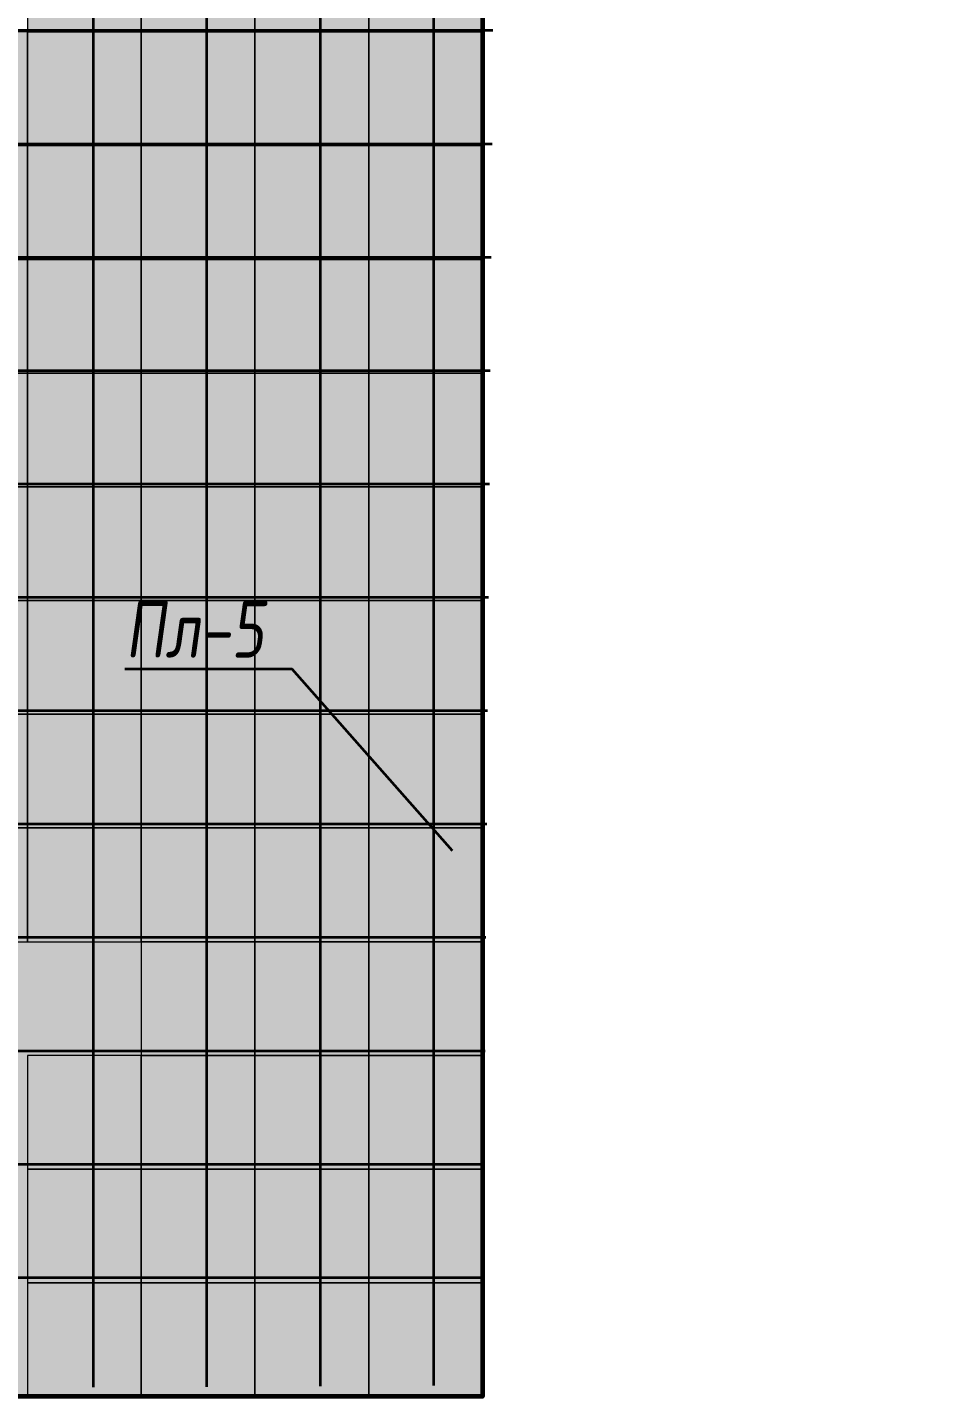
# Model space of a CAD drawing. Header units: millimetres. Extents: x -510890 to 418982, y -118257 to 141350.
# Drawn here: x 127387 to 131366, y -71186 to -65166 of the extents above; entities that cross this region are included whole.
import ezdxf
from ezdxf import colors
from ezdxf.entities.mleader import LeaderData, LeaderLine
from ezdxf.math import Vec2, Vec3

# ---------------------------------------------------------------- set-up
doc = ezdxf.new("R2010")
doc.units = ezdxf.units.MM
doc.layers.add('АР_Площадь контур', color=220, linetype='Continuous', lineweight=35, plot=False)
doc.styles.add('Архитект', font='isocpeur.ttf', dxfattribs={"width": 0.8, "oblique": 8})

msp = doc.modelspace()

# ---------------------------------------------------------------- hatches: boundary and pattern name
at = {"layer": 'АР_Площадь контур', "true_color": 0x000000, "transparency": 33554687}
h = msp.add_hatch(dxfattribs=at)
h.set_pattern_fill('ANSI37', color=18, scale=157, angle=45, style=0)
h.set_pattern_definition([(90, (6049.9, -126491.3), (-498.475, 0), []), (180, (6049.9, -126491.3), (-6e-14, -498.475), [])])
h.paths.add_polyline_path([(129387.4, -71135.7), (119737.4, -71185.6), (119737.4, -65435.6), (120087.4, -65435.6), (120087.4, -65037), (120661.7, -65036.3), (120661.7, -64735.6), (121791.7, -64735.6), (121791.7, -65035.6), (122667.4, -65035.6), (122667.6, -65034.9), (123562.6, -65034.9), (123587.4, -64622.7), (129437.4, -64660.7)])
at = {"layer": 'АР_Площадь контур', "lineweight": 5, "ltscale": 300, "true_color": 0x828487, "transparency": 33554687}
h = msp.add_hatch(color=252, dxfattribs=at)
h.dxf.hatch_style = 1
h.paths.add_polyline_path([(128387.4, -64685.6), (127387.4, -64685.6), (127387.4, -65185.6), (128387.4, -65185.6)])
at = {"layer": 'АР_Площадь контур', "lineweight": 5, "ltscale": 300, "true_color": 0xb8b9bc, "transparency": 33554687}
h = msp.add_hatch(color=9, dxfattribs=at)
h.dxf.hatch_style = 1
h.paths.add_polyline_path([(128887.4, -64685.6), (128387.4, -64685.6), (128387.4, -65185.6), (128887.4, -65185.6)])
at = {"layer": 'АР_Площадь контур', "lineweight": 5, "ltscale": 300, "transparency": 33554687}
h = msp.add_hatch(color=252, dxfattribs=at)
h.dxf.hatch_style = 1
h.paths.add_polyline_path([(129387.4, -64685.6), (128887.4, -64685.6), (128887.4, -65185.6), (129387.4, -65185.6)])
h = msp.add_hatch(color=252, dxfattribs=at)
h.dxf.hatch_style = 1
h.paths.add_polyline_path([(127387.4, -65185.6), (126887.4, -65185.6), (126887.4, -65254.8), (127387.4, -65254.8)])
h = msp.add_hatch(color=252, dxfattribs=at)
h.dxf.hatch_style = 1
h.paths.add_polyline_path([(127887.4, -65185.6), (127387.4, -65185.6), (127387.4, -65254.8), (127887.4, -65254.8)])
at = {"layer": 'АР_Площадь контур', "lineweight": 5, "ltscale": 300, "true_color": 0x828487, "transparency": 33554687}
h = msp.add_hatch(color=252, dxfattribs=at)
h.dxf.hatch_style = 1
h.paths.add_polyline_path([(128387.3, -65185.6), (127887.3, -65185.6), (127887.3, -65254.8), (128387.3, -65254.8)])
at = {"layer": 'АР_Площадь контур', "lineweight": 5, "ltscale": 300, "true_color": 0xb8b9bc, "transparency": 33554687}
h = msp.add_hatch(color=9, dxfattribs=at)
h.dxf.hatch_style = 1
h.paths.add_polyline_path([(128887.4, -65185.6), (128387.4, -65185.6), (128387.4, -65685.6), (128887.4, -65685.6)])
h = msp.add_hatch(color=9, dxfattribs=at)
h.dxf.hatch_style = 1
h.paths.add_polyline_path([(129387.4, -65185.6), (128887.4, -65185.6), (128887.4, -65685.6), (129387.4, -65685.6)])
at = {"layer": 'АР_Площадь контур', "lineweight": 5, "ltscale": 300, "transparency": 33554687}
h = msp.add_hatch(color=252, dxfattribs=at)
h.dxf.hatch_style = 1
h.paths.add_polyline_path([(127387.4, -65254.8), (126887.4, -65254.8), (126887.4, -65685.6), (127387.4, -65685.6)])
h = msp.add_hatch(color=252, dxfattribs=at)
h.dxf.hatch_style = 1
h.paths.add_polyline_path([(127887.4, -65254.8), (127387.4, -65254.8), (127387.4, -65685.6), (127887.4, -65685.6)])
at = {"layer": 'АР_Площадь контур', "lineweight": 5, "ltscale": 300, "true_color": 0x828487, "transparency": 33554687}
h = msp.add_hatch(color=252, dxfattribs=at)
h.dxf.hatch_style = 1
h.paths.add_polyline_path([(128387.3, -65254.8), (127887.3, -65254.8), (127887.3, -65685.6), (128387.3, -65685.6)])
at = {"layer": 'АР_Площадь контур', "lineweight": 5, "ltscale": 300, "true_color": 0xb8b9bc, "transparency": 33554687}
h = msp.add_hatch(color=9, dxfattribs=at)
h.dxf.hatch_style = 1
h.paths.add_polyline_path([(127387.4, -65685.6), (126887.4, -65685.6), (126887.4, -66685.6), (127387.4, -66685.6)])
at = {"layer": 'АР_Площадь контур', "lineweight": 5, "ltscale": 300, "transparency": 33554687}
h = msp.add_hatch(color=252, dxfattribs=at)
h.dxf.hatch_style = 1
h.paths.add_polyline_path([(127887.4, -65685.6), (127387.4, -65685.6), (127387.4, -66185.6), (127887.4, -66185.6)])
at = {"layer": 'АР_Площадь контур', "lineweight": 5, "ltscale": 300, "true_color": 0x828487, "transparency": 33554687}
h = msp.add_hatch(color=252, dxfattribs=at)
h.dxf.hatch_style = 1
h.paths.add_polyline_path([(128387.3, -65685.6), (127887.3, -65685.6), (127887.3, -66185.6), (128387.3, -66185.6)])
h = msp.add_hatch(color=252, dxfattribs=at)
h.dxf.hatch_style = 1
h.paths.add_polyline_path([(128887.3, -65685.6), (128387.3, -65685.6), (128387.3, -66185.6), (128887.3, -66185.6)])
h = msp.add_hatch(color=252, dxfattribs=at)
h.dxf.hatch_style = 1
h.paths.add_polyline_path([(129387.3, -65685.6), (128887.3, -65685.6), (128887.3, -66185.6), (129387.3, -66185.6)])
at = {"layer": 'АР_Площадь контур', "lineweight": 5, "ltscale": 300, "transparency": 33554687}
h = msp.add_hatch(color=252, dxfattribs=at)
h.dxf.hatch_style = 1
h.paths.add_polyline_path([(127887.4, -66185.6), (127387.4, -66185.6), (127387.4, -66685.6), (127887.4, -66685.6)])
h = msp.add_hatch(color=252, dxfattribs=at)
h.dxf.hatch_style = 1
h.paths.add_polyline_path([(128387.4, -66185.6), (127887.4, -66185.6), (127887.4, -66685.6), (128387.4, -66685.6)])
h = msp.add_hatch(color=252, dxfattribs=at)
h.dxf.hatch_style = 1
h.paths.add_polyline_path([(128887.4, -66185.6), (128387.4, -66185.6), (128387.4, -66685.6), (128887.4, -66685.6)])
at = {"layer": 'АР_Площадь контур', "lineweight": 5, "ltscale": 300, "true_color": 0x828487, "transparency": 33554687}
h = msp.add_hatch(color=252, dxfattribs=at)
h.dxf.hatch_style = 1
h.paths.add_polyline_path([(129387.3, -66185.6), (128887.3, -66185.6), (128887.3, -66685.6), (129387.3, -66685.6)])
at = {"layer": 'АР_Площадь контур', "lineweight": 5, "ltscale": 300, "true_color": 0xb8b9bc, "transparency": 33554687}
h = msp.add_hatch(color=9, dxfattribs=at)
h.dxf.hatch_style = 1
h.paths.add_polyline_path([(127387.4, -66685.6), (126887.4, -66685.6), (126887.4, -67185.6), (127387.4, -67185.6)])
h = msp.add_hatch(color=9, dxfattribs=at)
h.dxf.hatch_style = 1
h.paths.add_polyline_path([(127887.4, -66685.6), (127387.4, -66685.6), (127387.4, -67185.6), (127887.4, -67185.6)])
h = msp.add_hatch(color=9, dxfattribs=at)
h.dxf.hatch_style = 1
h.paths.add_polyline_path([(128387.4, -66685.6), (127887.4, -66685.6), (127887.4, -67685.6), (128387.4, -67685.6)])
at = {"layer": 'АР_Площадь контур', "lineweight": 5, "ltscale": 300, "transparency": 33554687}
h = msp.add_hatch(color=252, dxfattribs=at)
h.dxf.hatch_style = 1
h.paths.add_polyline_path([(128887.4, -66685.6), (128387.4, -66685.6), (128387.4, -67185.6), (128887.4, -67185.6)])
at = {"layer": 'АР_Площадь контур', "lineweight": 5, "ltscale": 300, "true_color": 0x828487, "transparency": 33554687}
h = msp.add_hatch(color=252, dxfattribs=at)
h.dxf.hatch_style = 1
h.paths.add_polyline_path([(129387.3, -66685.6), (128887.3, -66685.6), (128887.3, -67185.6), (129387.3, -67185.6)])
at = {"layer": 'АР_Площадь контур', "lineweight": 5, "ltscale": 300, "true_color": 0xb8b9bc, "transparency": 33554687}
h = msp.add_hatch(color=9, dxfattribs=at)
h.dxf.hatch_style = 1
h.paths.add_polyline_path([(128887.4, -70685.6), (128387.4, -70685.6), (128387.4, -71185.6), (128887.4, -71185.6)])
h.paths.add_polyline_path([(128887.4, -70185.6), (128387.4, -70185.6), (128387.4, -70685.6), (128887.4, -70685.6)])
h.paths.add_polyline_path([(128387.4, -70185.6), (127887.4, -70185.6), (127887.4, -70685.6), (128387.4, -70685.6)])
h.paths.add_polyline_path([(127887.4, -70185.6), (127387.4, -70185.6), (127387.4, -70685.6), (127887.4, -70685.6)])
h.paths.add_polyline_path([(127887.4, -69685.6), (127387.4, -69685.6), (127387.4, -70185.6), (127887.4, -70185.6)])
h.paths.add_polyline_path([(127887.4, -69185.6), (127387.4, -69185.6), (127387.4, -69685.6), (127887.4, -69685.6)])
h.paths.add_polyline_path([(127387.4, -69185.6), (126887.4, -69185.6), (126887.4, -69685.6), (127387.4, -69685.6)])
h.paths.add_polyline_path([(126887.4, -69185.6), (126387.4, -69185.6), (126387.4, -69685.6), (126887.4, -69685.6)])
h.paths.add_polyline_path([(126887.4, -68685.6), (126387.4, -68685.6), (126387.4, -69185.6), (126887.4, -69185.6)])
h.paths.add_polyline_path([(126887.4, -68185.6), (126387.4, -68185.6), (126387.4, -68685.6), (126887.4, -68685.6)])
h.paths.add_polyline_path([(126387.4, -68185.6), (125887.4, -68185.6), (125887.4, -68685.6), (126387.4, -68685.6)])
h.paths.add_polyline_path([(125887.4, -68185.6), (125387.4, -68185.6), (125387.4, -68685.6), (125887.4, -68685.6)])
h.paths.add_polyline_path([(125887.4, -67685.6), (125387.4, -67685.6), (125387.4, -68185.6), (125887.4, -68185.6)])
h.paths.add_polyline_path([(125887.4, -67185.6), (125387.4, -67185.6), (125387.4, -67685.6), (125887.4, -67685.6)])
at = {"layer": 'АР_Площадь контур', "lineweight": 5, "ltscale": 300, "true_color": 0x828487, "transparency": 33554687}
h = msp.add_hatch(color=252, dxfattribs=at)
h.dxf.hatch_style = 1
h.paths.add_polyline_path([(127387.4, -67185.6), (126887.4, -67185.6), (126887.4, -67685.6), (127387.4, -67685.6)])
h = msp.add_hatch(color=252, dxfattribs=at)
h.dxf.hatch_style = 1
h.paths.add_polyline_path([(127887.4, -67185.6), (127387.4, -67185.6), (127387.4, -67685.6), (127887.4, -67685.6)])
at = {"layer": 'АР_Площадь контур', "lineweight": 5, "ltscale": 300, "transparency": 33554687}
h = msp.add_hatch(color=252, dxfattribs=at)
h.dxf.hatch_style = 1
h.paths.add_polyline_path([(128887.4, -67185.6), (128387.4, -67185.6), (128387.4, -67685.6), (128887.4, -67685.6)])
h = msp.add_hatch(color=252, dxfattribs=at)
h.dxf.hatch_style = 1
h.paths.add_polyline_path([(129387.4, -67185.6), (128887.4, -67185.6), (128887.4, -67685.6), (129387.4, -67685.6)])
h = msp.add_hatch(color=252, dxfattribs=at)
h.dxf.hatch_style = 1
h.paths.add_polyline_path([(127387.4, -67685.6), (126887.4, -67685.6), (126887.4, -68685.6), (127387.4, -68685.6)])
at = {"layer": 'АР_Площадь контур', "lineweight": 5, "ltscale": 300, "true_color": 0x828487, "transparency": 33554687}
h = msp.add_hatch(color=252, dxfattribs=at)
h.dxf.hatch_style = 1
h.paths.add_polyline_path([(127887.4, -67685.6), (127387.4, -67685.6), (127387.4, -68185.6), (127887.4, -68185.6)])
at = {"layer": 'АР_Площадь контур', "lineweight": 5, "ltscale": 300, "true_color": 0xb8b9bc, "transparency": 33554687}
h = msp.add_hatch(color=9, dxfattribs=at)
h.dxf.hatch_style = 1
h.paths.add_polyline_path([(128387.4, -67685.6), (127887.4, -67685.6), (127887.4, -68185.6), (128387.4, -68185.6)])
h = msp.add_hatch(color=9, dxfattribs=at)
h.dxf.hatch_style = 1
h.paths.add_polyline_path([(128887.4, -67685.6), (128387.4, -67685.6), (128387.4, -68185.6), (128887.4, -68185.6)])
h = msp.add_hatch(color=9, dxfattribs=at)
h.dxf.hatch_style = 1
h.paths.add_polyline_path([(129387.4, -67685.6), (128887.4, -67685.6), (128887.4, -68685.6), (129387.4, -68685.6)])
at = {"layer": 'АР_Площадь контур', "lineweight": 5, "ltscale": 300, "true_color": 0x828487, "transparency": 33554687}
h = msp.add_hatch(color=252, dxfattribs=at)
h.dxf.hatch_style = 1
h.paths.add_polyline_path([(127887.4, -68185.6), (127387.4, -68185.6), (127387.4, -68685.6), (127887.4, -68685.6)])
h = msp.add_hatch(color=252, dxfattribs=at)
h.dxf.hatch_style = 1
h.paths.add_polyline_path([(128387.4, -68185.6), (127887.4, -68185.6), (127887.4, -68685.6), (128387.4, -68685.6)])
h = msp.add_hatch(color=252, dxfattribs=at)
h.dxf.hatch_style = 1
h.paths.add_polyline_path([(128887.4, -68185.6), (128387.4, -68185.6), (128387.4, -68685.6), (128887.4, -68685.6)])
h = msp.add_hatch(color=252, dxfattribs=at)
h.dxf.hatch_style = 1
h.paths.add_polyline_path([(125887.4, -69185.6), (125387.4, -69185.6)])
h.paths.add_polyline_path([(126387.4, -68685.6), (125887.4, -68685.6), (125887.4, -69685.6), (126387.4, -69685.6)])
h.paths.add_polyline_path([(126387.4, -69685.6), (125887.4, -69685.6), (125887.4, -70185.6), (126387.4, -70185.6)])
h.paths.add_polyline_path([(127387.4, -69685.6), (126387.4, -69685.6), (126387.4, -70185.6), (127387.4, -70185.6)])
h.paths.add_polyline_path([(125887.4, -68685.6), (125387.4, -68685.6), (125387.4, -69185.6), (125887.4, -69185.6)])
h.paths.add_polyline_path([(126887.4, -70185.6), (126887.4, -70685.6)], flags=17)
h.paths.add_polyline_path([(127387.4, -70238.1), (127387.4, -70185.6), (127051.3, -70185.6), (126887.4, -70185.6), (126887.4, -70685.6), (127387.4, -70685.6)])
h.paths.add_polyline_path([(127387.4, -70685.6), (126887.4, -70685.6), (126887.4, -71185.6), (127387.4, -71185.6)])
h.paths.add_polyline_path([(128387.4, -70685.6), (127387.4, -70685.6), (127387.4, -71185.6), (128387.4, -71185.6)])
at = {"layer": 'АР_Площадь контур', "lineweight": 5, "ltscale": 300, "transparency": 33554687}
h = msp.add_hatch(color=252, dxfattribs=at)
h.dxf.hatch_style = 1
h.paths.add_polyline_path([(127387.4, -68685.6), (126887.4, -68685.6), (126887.4, -69185.6), (127387.4, -69185.6)])
h = msp.add_hatch(color=252, dxfattribs=at)
h.dxf.hatch_style = 1
h.paths.add_polyline_path([(127887.4, -68685.6), (127387.4, -68685.6), (127387.4, -69185.6), (127887.4, -69185.6)])
h = msp.add_hatch(color=252, dxfattribs=at)
h.dxf.hatch_style = 1
h.paths.add_polyline_path([(128387.4, -68685.6), (127887.4, -68685.6), (127887.4, -69685.6), (128387.4, -69685.6)])
at = {"layer": 'АР_Площадь контур', "lineweight": 5, "ltscale": 300, "true_color": 0x828487, "transparency": 33554687}
h = msp.add_hatch(color=252, dxfattribs=at)
h.dxf.hatch_style = 1
h.paths.add_polyline_path([(128887.4, -68685.6), (128387.4, -68685.6), (128387.4, -69185.6), (128887.4, -69185.6)])
at = {"layer": 'АР_Площадь контур', "lineweight": 5, "ltscale": 300, "true_color": 0xb8b9bc, "transparency": 33554687}
h = msp.add_hatch(color=9, dxfattribs=at)
h.dxf.hatch_style = 1
h.paths.add_polyline_path([(129387.4, -68685.6), (128887.4, -68685.6), (128887.4, -69185.6), (129387.4, -69185.6)])
at = {"layer": 'АР_Площадь контур', "lineweight": 5, "ltscale": 300, "true_color": 0x828487, "transparency": 33554687}
h = msp.add_hatch(color=252, dxfattribs=at)
h.dxf.hatch_style = 1
h.paths.add_polyline_path([(128887.4, -69185.6), (128387.4, -69185.6), (128387.4, -69685.6), (128887.4, -69685.6)])
h = msp.add_hatch(color=252, dxfattribs=at)
h.dxf.hatch_style = 1
h.paths.add_polyline_path([(129387.4, -69185.6), (128887.4, -69185.6), (128887.4, -69685.6), (129387.4, -69685.6)])
at = {"layer": 'АР_Площадь контур', "lineweight": 5, "ltscale": 300, "transparency": 33554687}
h = msp.add_hatch(color=252, dxfattribs=at)
h.dxf.hatch_style = 1
h.paths.add_polyline_path([(128387.4, -69685.6), (127887.4, -69685.6), (127887.4, -70185.6), (128387.4, -70185.6)])
h = msp.add_hatch(color=252, dxfattribs=at)
h.dxf.hatch_style = 1
h.paths.add_polyline_path([(128887.4, -69685.6), (128387.4, -69685.6), (128387.4, -70185.6), (128887.4, -70185.6)])
h = msp.add_hatch(color=252, dxfattribs=at)
h.dxf.hatch_style = 1
h.paths.add_polyline_path([(129387.4, -69685.6), (128887.4, -69685.6), (128887.4, -70685.6), (129387.4, -70685.6)])
h = msp.add_hatch(color=252, dxfattribs=at)
h.dxf.hatch_style = 1
h.paths.add_polyline_path([(129387.4, -70685.6), (128887.4, -70685.6), (128887.4, -71185.6), (129387.4, -71185.6)])

# ---------------------------------------------------------------- linework, layer by layer
at = {"layer": 'АР_Площадь контур', "lineweight": 60}
msp.add_lwpolyline([(121933, -65033), (123587.4, -65035.6), (123587.4, -64622.7), (129387.4, -64622.7), (129387.4, -71185.6), (119737.4, -71185.7), (119737.4, -66285.4)], dxfattribs=at)
at = {"layer": 'АР_Площадь контур', "lineweight": 5, "ltscale": 300}
msp.add_lwpolyline([(129387.4, -71185.6), (119737.4, -71185.6), (119737.4, -65035.6), (120433, -65035.6), (120433, -64735.6), (121933, -64735.6), (121933, -65035.6), (121997.4, -65035.6), (121997.4, -65035.6), (123587.4, -65035.6), (123587.4, -64622.7), (129387.4, -64622.7)], close=True, dxfattribs=at)
for points in [[(127887.4, -65185.6), (127887.4, -64685.6), (127387.4, -64685.6), (127387.4, -65185.6), (127887.4, -65185.6)], [(128387.4, -65185.6), (128387.4, -64685.6), (127887.4, -64685.6), (127887.4, -65185.6), (128387.4, -65185.6)], [(128887.4, -65185.6), (128887.4, -64685.6), (128387.4, -64685.6), (128387.4, -65185.6), (128887.4, -65185.6)], [(129387.4, -65185.6), (129387.4, -64685.6), (128887.4, -64685.6), (128887.4, -65185.6), (129387.4, -65185.6)], [(129387.4, -64685.6), (129387.4, -65185.6)], [(127387.4, -65685.6), (127387.4, -65185.6), (126887.4, -65185.6), (126887.4, -65685.6), (127387.4, -65685.6)], [(127887.4, -65685.6), (127887.4, -65185.6), (127387.4, -65185.6), (127387.4, -65685.6), (127887.4, -65685.6)], [(128387.4, -65685.6), (128387.4, -65185.6), (127887.4, -65185.6), (127887.4, -65685.6), (128387.4, -65685.6)], [(128887.4, -65685.6), (128887.4, -65185.6), (128387.4, -65185.6), (128387.4, -65685.6), (128887.4, -65685.6)], [(129387.4, -65685.6), (129387.4, -65185.6), (128887.4, -65185.6), (128887.4, -65685.6), (129387.4, -65685.6)], [(129387.4, -65185.6), (129387.4, -65685.6)], [(127387.4, -66185.6), (127387.4, -65685.6), (126887.4, -65685.6), (126887.4, -66185.6), (127387.4, -66185.6)], [(127887.4, -66185.6), (127887.4, -65685.6), (127387.4, -65685.6), (127387.4, -66185.6), (127887.4, -66185.6)], [(128387.4, -66185.6), (128387.4, -65685.6), (127887.4, -65685.6), (127887.4, -66185.6), (128387.4, -66185.6)], [(128887.4, -66185.6), (128887.4, -65685.6), (128387.4, -65685.6), (128387.4, -66185.6), (128887.4, -66185.6)], [(129387.4, -66185.6), (129387.4, -65685.6), (128887.4, -65685.6), (128887.4, -66185.6), (129387.4, -66185.6)], [(129387.4, -65685.6), (129387.4, -66185.6)], [(127387.4, -66685.6), (127387.4, -66185.6), (126887.4, -66185.6), (126887.4, -66685.6), (127387.4, -66685.6)], [(127887.4, -66685.6), (127887.4, -66185.6), (127387.4, -66185.6), (127387.4, -66685.6), (127887.4, -66685.6)], [(128387.4, -66685.6), (128387.4, -66185.6), (127887.4, -66185.6), (127887.4, -66685.6), (128387.4, -66685.6)], [(128887.4, -66685.6), (128887.4, -66185.6), (128387.4, -66185.6), (128387.4, -66685.6), (128887.4, -66685.6)], [(129387.4, -66685.6), (129387.4, -66185.6), (128887.4, -66185.6), (128887.4, -66685.6), (129387.4, -66685.6)], [(129387.4, -66185.6), (129387.4, -66685.6)], [(127387.4, -67185.6), (127387.4, -66685.6), (126887.4, -66685.6), (126887.4, -67185.6), (127387.4, -67185.6)], [(127887.4, -67185.6), (127887.4, -66685.6), (127387.4, -66685.6), (127387.4, -67185.6), (127887.4, -67185.6)], [(128387.4, -67185.6), (128387.4, -66685.6), (127887.4, -66685.6), (127887.4, -67185.6), (128387.4, -67185.6)], [(128887.4, -67185.6), (128887.4, -66685.6), (128387.4, -66685.6), (128387.4, -67185.6), (128887.4, -67185.6)], [(129387.4, -67185.6), (129387.4, -66685.6), (128887.4, -66685.6), (128887.4, -67185.6), (129387.4, -67185.6)], [(129387.4, -66685.6), (129387.4, -67185.6)], [(127387.4, -67685.6), (127387.4, -67185.6), (126887.4, -67185.6), (126887.4, -67685.6), (127387.4, -67685.6)], [(127887.4, -67685.6), (127887.4, -67185.6), (127387.4, -67185.6), (127387.4, -67685.6), (127887.4, -67685.6)], [(128387.4, -67685.6), (128387.4, -67185.6), (127887.4, -67185.6), (127887.4, -67685.6), (128387.4, -67685.6)], [(128887.4, -67685.6), (128887.4, -67185.6), (128387.4, -67185.6), (128387.4, -67685.6), (128887.4, -67685.6)], [(129387.4, -67685.6), (129387.4, -67185.6), (128887.4, -67185.6), (128887.4, -67685.6), (129387.4, -67685.6)], [(129387.4, -67185.6), (129387.4, -67685.6)], [(127387.4, -68185.6), (127387.4, -67685.6), (126887.4, -67685.6), (126887.4, -68185.6), (127387.4, -68185.6)], [(127887.4, -68185.6), (127887.4, -67685.6), (127387.4, -67685.6), (127387.4, -68185.6), (127887.4, -68185.6)], [(128387.4, -68185.6), (128387.4, -67685.6), (127887.4, -67685.6), (127887.4, -68185.6), (128387.4, -68185.6)], [(128887.4, -68185.6), (128887.4, -67685.6), (128387.4, -67685.6), (128387.4, -68185.6), (128887.4, -68185.6)], [(129387.4, -68185.6), (129387.4, -67685.6), (128887.4, -67685.6), (128887.4, -68185.6), (129387.4, -68185.6)], [(129387.4, -67685.6), (129387.4, -68185.6)], [(127387.4, -68685.6), (127387.4, -68185.6), (126887.4, -68185.6), (126887.4, -68685.6), (127387.4, -68685.6)], [(127887.4, -68685.6), (127887.4, -68185.6), (127387.4, -68185.6), (127387.4, -68685.6), (127887.4, -68685.6)], [(128387.4, -68685.6), (128387.4, -68185.6), (127887.4, -68185.6), (127887.4, -68685.6), (128387.4, -68685.6)], [(128887.4, -68685.6), (128887.4, -68185.6), (128387.4, -68185.6), (128387.4, -68685.6), (128887.4, -68685.6)], [(129387.4, -68685.6), (129387.4, -68185.6), (128887.4, -68185.6), (128887.4, -68685.6), (129387.4, -68685.6)], [(129387.4, -68185.6), (129387.4, -68685.6)], [(127387.4, -69185.6), (127387.4, -68685.6), (126887.4, -68685.6), (126887.4, -69185.6), (127387.4, -69185.6)], [(127887.4, -69185.6), (127887.4, -68685.6), (127387.4, -68685.6), (127387.4, -69185.6), (127887.4, -69185.6)], [(128387.4, -69185.6), (128387.4, -68685.6), (127887.4, -68685.6), (127887.4, -69185.6), (128387.4, -69185.6)], [(128887.4, -69185.6), (128887.4, -68685.6), (128387.4, -68685.6), (128387.4, -69185.6), (128887.4, -69185.6)], [(129387.4, -69185.6), (129387.4, -68685.6), (128887.4, -68685.6), (128887.4, -69185.6), (129387.4, -69185.6)], [(129387.4, -68685.6), (129387.4, -69185.6)], [(128387.4, -69685.6), (128387.4, -69185.6), (127887.4, -69185.6), (127887.4, -69685.6), (128387.4, -69685.6)], [(128887.4, -69685.6), (128887.4, -69185.6), (128387.4, -69185.6), (128387.4, -69685.6), (128887.4, -69685.6)], [(129387.4, -69685.6), (129387.4, -69185.6), (128887.4, -69185.6), (128887.4, -69685.6), (129387.4, -69685.6)], [(129387.4, -69185.6), (129387.4, -69685.6)], [(127887.4, -70185.6), (127887.4, -69685.6), (127387.4, -69685.6), (127387.4, -70185.6), (127887.4, -70185.6)], [(128387.4, -70185.6), (128387.4, -69685.6), (127887.4, -69685.6), (127887.4, -70185.6), (128387.4, -70185.6)], [(128887.4, -70185.6), (128887.4, -69685.6), (128387.4, -69685.6), (128387.4, -70185.6), (128887.4, -70185.6)], [(129387.4, -70185.6), (129387.4, -69685.6), (128887.4, -69685.6), (128887.4, -70185.6), (129387.4, -70185.6)], [(129387.4, -69685.6), (129387.4, -70185.6)], [(127887.4, -70685.6), (127887.4, -70185.6), (127387.4, -70185.6), (127387.4, -70685.6), (127887.4, -70685.6)], [(128387.4, -70685.6), (128387.4, -70185.6), (127887.4, -70185.6), (127887.4, -70685.6), (128387.4, -70685.6)], [(128887.4, -70685.6), (128887.4, -70185.6), (128387.4, -70185.6), (128387.4, -70685.6), (128887.4, -70685.6)], [(129387.4, -70685.6), (129387.4, -70185.6), (128887.4, -70185.6), (128887.4, -70685.6), (129387.4, -70685.6)], [(129387.4, -70185.6), (129387.4, -70685.6)], [(127887.4, -71185.6), (127887.4, -70685.6), (127387.4, -70685.6), (127387.4, -71185.6), (127887.4, -71185.6)], [(128387.4, -71185.6), (128387.4, -70685.6), (127887.4, -70685.6), (127887.4, -71185.6), (128387.4, -71185.6)], [(128887.4, -71185.6), (128887.4, -70685.6), (128387.4, -70685.6), (128387.4, -71185.6), (128887.4, -71185.6)], [(129387.4, -71185.6), (129387.4, -70685.6), (128887.4, -70685.6), (128887.4, -71185.6), (129387.4, -71185.6)], [(129387.4, -70685.6), (129387.4, -71185.6)]]:
    msp.add_lwpolyline(points, dxfattribs=at)

# ---------------------------------------------------------------- leaders
at = {"layer": 'АР_Площадь контур'}
ml = msp.add_multileader_mtext('Standard', dxfattribs=at)
ml.set_content('Пл-5', color=256, style='Архитект')
ml.set_leader_properties(color=256, linetype='ByLayer', lineweight=-1)
ml.build(insert=Vec2(0, 0))
ml.multileader.update_dxf_attribs({"text_left_attachment_type": 6, "text_right_attachment_type": 6, "dogleg_length": 25, "arrow_head_size": 200})
ctx = ml.context
ctx.base_point, ctx.char_height, ctx.arrow_head_size, ctx.landing_gap_size, ctx.plane_origin = Vec3(127716.6, -67986.6), 250, 200, 100, Vec3(114215.9, -68726)
ctx.left_attachment, ctx.right_attachment = 6, 6
notes = []
notes.append((ctx, [(0, (1, 1, 0), (128551.8, -67986.6), (-1, 0), 25, [(1, [(129387.4, -68935.6)], 0, [])])]))
ctx.mtext.insert, ctx.mtext.width, ctx.mtext.defined_height, ctx.mtext.line_spacing_style, ctx.mtext.flow_direction = Vec3(127816.6, -67686.6), 3549.472, 1007.6, 2, 5
ml = msp.add_multileader_mtext('Standard', dxfattribs=at)
ml.set_content('Пл-5', color=256, style='Архитект')
ml.set_leader_properties(color=256, linetype='ByLayer', lineweight=-1)
ml.build(insert=Vec2(0, 0))
ml.multileader.update_dxf_attribs({"text_left_attachment_type": 6, "text_right_attachment_type": 6, "dogleg_length": 25, "arrow_head_size": 200})
ctx = ml.context
ctx.base_point, ctx.char_height, ctx.arrow_head_size, ctx.landing_gap_size, ctx.plane_origin = Vec3(124120.5, -70236.7), 250, 200, 100, Vec3(110619.9, -70976)
ctx.left_attachment, ctx.right_attachment = 6, 6
notes.append((ctx, [(0, (1, 1, 0), (124955.8, -70236.7), (-1, 0), 25, [(1, [(125791.3, -71185.7)], 0, [])])]))
ctx.mtext.insert, ctx.mtext.width, ctx.mtext.defined_height, ctx.mtext.line_spacing_style, ctx.mtext.flow_direction = Vec3(124220.5, -69936.7), 3549.472, 1007.6, 2, 5
for ctx, leaders in notes:
    for number, flags, end, landing, length, lines in leaders:
        leader = LeaderData()
        leader.index, (leader.has_last_leader_line, leader.has_dogleg_vector, leader.attachment_direction) = number, flags
        leader.last_leader_point, leader.dogleg_vector, leader.dogleg_length = Vec3(end), Vec3(landing), length
        for number, points, colour, breaks in lines:
            line = LeaderLine()
            line.index, line.vertices, line.color, line.breaks = number, Vec3.list(points), colors.encode_raw_color(colour), breaks
            leader.lines.append(line)
        ctx.leaders.append(leader)

doc.saveas('drawing.dxf')
